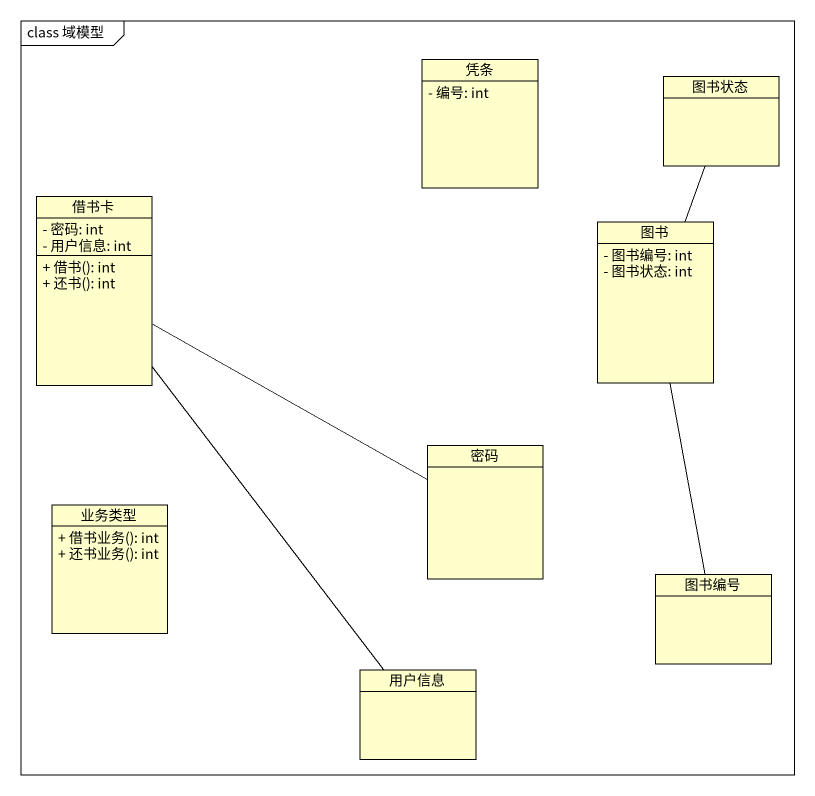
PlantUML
@startuml
mainframe class 域模型
hide circle
hide empty members
skinparam classAttributeIconSize 0
class 凭条 {
  - 编号: int
}
class 图书状态
class 借书卡 {
  - 密码: int
  - 用户信息: int
  + 借书(): int
  + 还书(): int
}
class 图书 {
  - 图书编号: int
  - 图书状态: int
}
class 密码
class 业务类型 {
  + 借书业务(): int
  + 还书业务(): int
}
class 图书编号
class 用户信息
图书状态 -- 图书
借书卡 -right- 密码
图书编号 -up- 图书
用户信息 -up- 借书卡
@enduml
